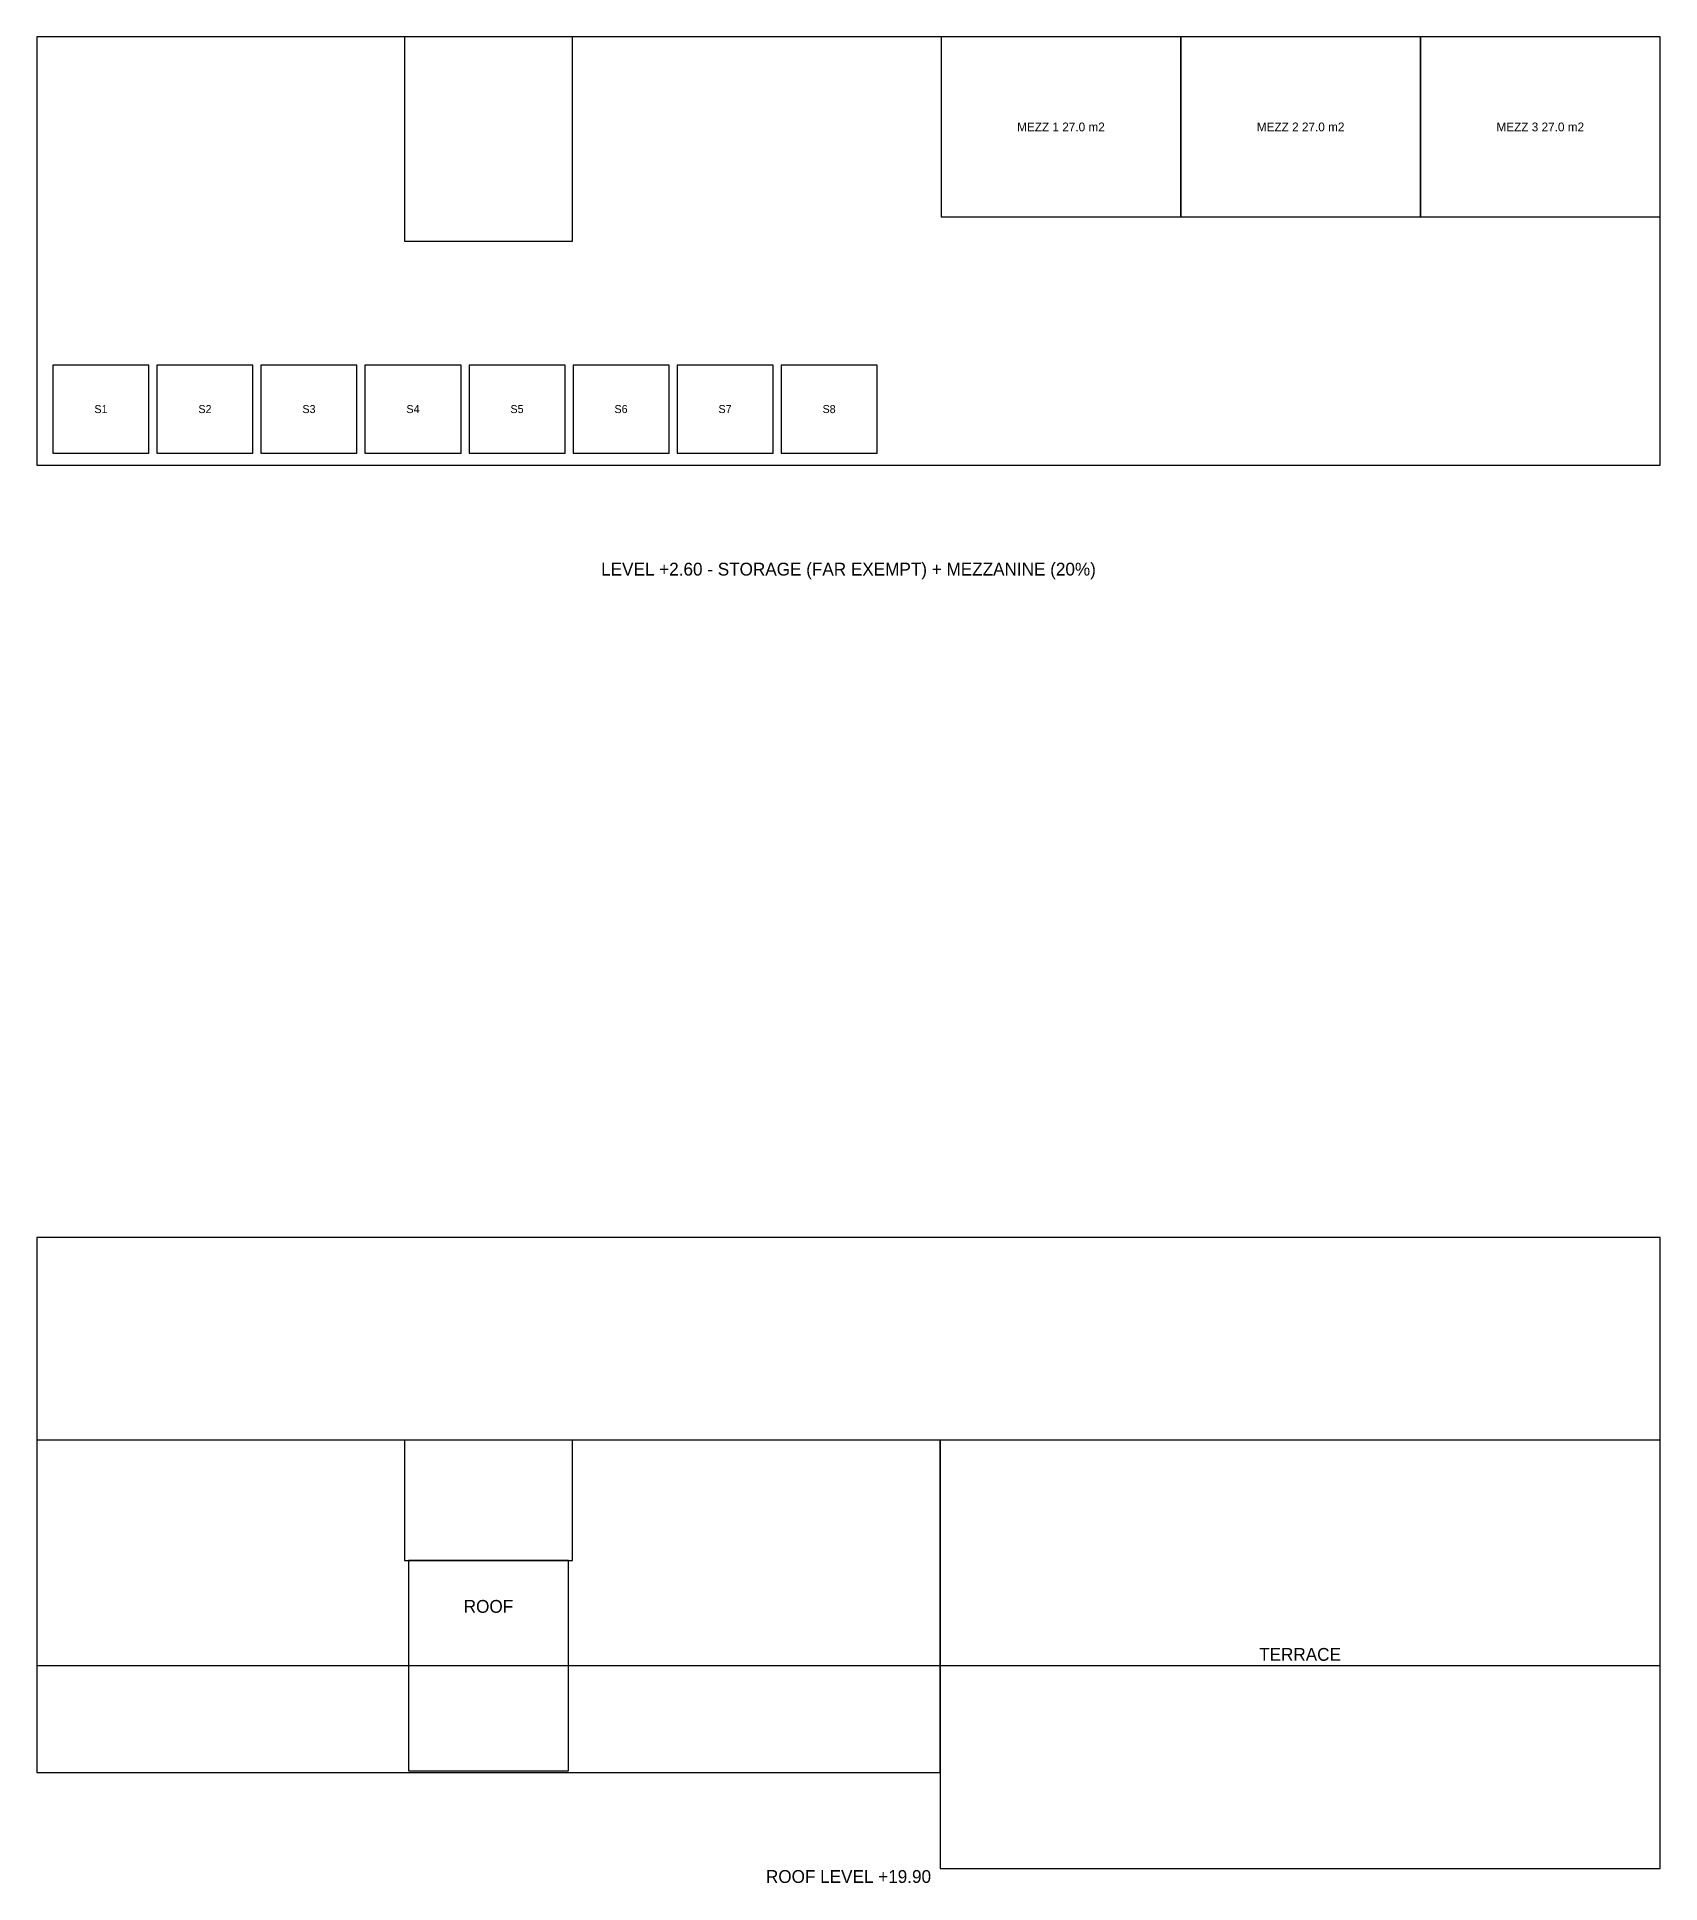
# Model space of a CAD drawing. Header units: metres. Extents: x -6 to 41, y -93 to 12.
# Drawn here: x 0 to 40.57, y -92.76 to -46.63 of the extents above; entities that cross this region are included whole.
import ezdxf
from ezdxf.enums import TextEntityAlignment as Align

# ---------------------------------------------------------------- set-up
doc = ezdxf.new("R2010")
doc.units = ezdxf.units.M
for name, color, linetype in [('CORE', 3, 'Continuous'), ('SHOP', 40, 'Continuous'), ('STORAGE', 50, 'Continuous'), ('TEXT', 6, 'Continuous'), ('WALL', 7, 'Continuous')]:
    doc.layers.add(name, color=color, linetype=linetype)

msp = doc.modelspace()

# ---------------------------------------------------------------- linework, layer by layer
at = {"layer": 'CORE'}
for points in [[(9.186, -51.73), (13.386, -51.73), (13.386, -46.63), (9.186, -46.63), (9.186, -51.73)], [(9.186, -84.7), (13.386, -84.7), (13.386, -81.7), (9.186, -81.7), (9.186, -84.7)], [(9.286, -89.96), (13.286, -89.96), (13.286, -84.7), (9.286, -84.7), (9.286, -89.96)]]:
    msp.add_lwpolyline(points, dxfattribs=at)
at = {"layer": 'SHOP'}
for points in [[(22.6, -51.13), (28.59, -51.13), (28.59, -46.63), (22.6, -46.63), (22.6, -51.13)], [(28.59, -51.13), (34.58, -51.13), (34.58, -46.63), (28.59, -46.63), (28.59, -51.13)], [(34.58, -51.13), (40.57, -51.13), (40.57, -46.63), (34.58, -46.63), (34.58, -51.13)]]:
    msp.add_lwpolyline(points, dxfattribs=at)
at = {"layer": 'STORAGE'}
for points in [[(0.4, -57.03), (2.8, -57.03), (2.8, -54.83), (0.4, -54.83), (0.4, -57.03)], [(3, -57.03), (5.4, -57.03), (5.4, -54.83), (3, -54.83), (3, -57.03)], [(5.6, -57.03), (8, -57.03), (8, -54.83), (5.6, -54.83), (5.6, -57.03)], [(8.2, -57.03), (10.6, -57.03), (10.6, -54.83), (8.2, -54.83), (8.2, -57.03)], [(10.8, -57.03), (13.2, -57.03), (13.2, -54.83), (10.8, -54.83), (10.8, -57.03)], [(13.4, -57.03), (15.8, -57.03), (15.8, -54.83), (13.4, -54.83), (13.4, -57.03)], [(16, -57.03), (18.4, -57.03), (18.4, -54.83), (16, -54.83), (16, -57.03)], [(18.6, -57.03), (21, -57.03), (21, -54.83), (18.6, -54.83), (18.6, -57.03)]]:
    msp.add_lwpolyline(points, dxfattribs=at)
at = {"layer": 'WALL'}
for points in [[(0, -57.33), (40.57, -57.33), (40.57, -46.63), (0, -46.63), (0, -57.33)], [(0, -87.33), (40.57, -87.33), (40.57, -76.63), (0, -76.63), (0, -87.33)], [(0, -90), (22.572, -90), (22.572, -81.7), (0, -81.7), (0, -90)], [(22.572, -92.4), (40.57, -92.4), (40.57, -81.7), (22.572, -81.7), (22.572, -92.4)]]:
    msp.add_lwpolyline(points, dxfattribs=at)

# ---------------------------------------------------------------- texts
at = {"layer": 'TEXT'}
for s, height, p in [('MEZZ 1 27.0 m2', 0.22, (25.595, -48.88)), ('MEZZ 2 27.0 m2', 0.22, (31.585, -48.88)), ('MEZZ 3 27.0 m2', 0.22, (37.575, -48.88)), ('S1', 0.2, (1.6, -55.93)), ('S2', 0.2, (4.2, -55.93)), ('S3', 0.2, (6.8, -55.93)), ('S4', 0.2, (9.4, -55.93)), ('S5', 0.2, (12, -55.93)), ('S6', 0.2, (14.6, -55.93)), ('S7', 0.2, (17.2, -55.93)), ('S8', 0.2, (19.8, -55.93)), ('LEVEL +2.60 - STORAGE (FAR EXEMPT) + MEZZANINE (20%)', 0.32, (20.285, -59.93)), ('ROOF', 0.32, (11.286, -85.85)), ('TERRACE', 0.32, (31.571, -87.05)), ('ROOF LEVEL +19.90', 0.32, (20.285, -92.6))]:
    msp.add_text(s, height=height, dxfattribs=at).set_placement(p, align=Align.MIDDLE_CENTER)

doc.saveas('drawing.dxf')
